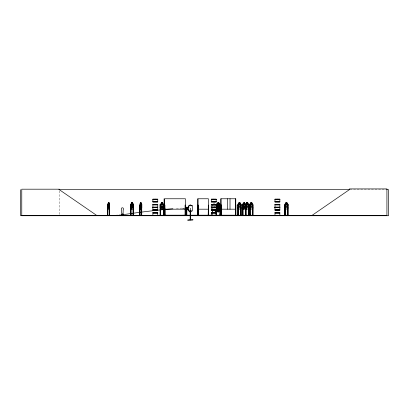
<?xml version="1.0" encoding="UTF-8"?>
<svg xmlns="http://www.w3.org/2000/svg" width="409" height="409" viewBox="0 0 409 409"><rect width="100%" height="100%" fill="white"/><g stroke="black" fill="none" stroke-linecap="round" stroke-linejoin="round"><path stroke-width="0.31" stroke-dasharray="2.04 1.53" d="M350.007 189.679L386.024 189.679M212.159 205.528L215.379 205.528M182.521 208.339L185.236 208.339M182.521 208.564L184.694 208.564M215.037 209.035L212.491 209.035L212.169 207.757M212.225 207.752L212.547 208.989M215.405 204.311L215.379 207.757M215.446 210.001L215.446 211.842M215.446 212.455L215.446 214.296M215.344 204.331L215.374 206.642M215.374 208.774L215.374 210.615M215.374 211.228L215.374 213.069M215.149 210.001L215.149 211.842M215.149 212.455L215.149 214.296M215.078 210.001L215.078 211.842M215.078 212.455L215.078 214.296M214.807 205.528L214.807 206.724M214.275 202.619L214.275 203.477M214.275 205.528L214.275 206.724M214.096 202.833L214.096 203.263L213.452 203.263L213.452 202.833M213.273 205.528L213.273 206.724M212.736 205.528L212.736 206.724M212.532 208.774L212.532 210.615M212.532 211.228L212.532 213.069M212.532 213.682L212.532 215.523M212.46 210.001L212.46 211.842M212.46 212.455L212.46 214.296M212.225 204.336L212.225 206.611L212.189 205.466M212.24 210.001L212.24 211.842M212.24 212.455L212.24 214.296M190.507 208.074L190.507 209.935M190.185 208.074L190.185 209.935M181.979 208.109L181.11 208.109A726.742 675.924 -26.1 0 0 175.834 208.524M59.315 190.942L59.315 214.889"/><path stroke-width="0.61" d="M186.238 208.841L186.238 208.186M162.194 215.512L166.898 215.512M195.952 215.323L199.94 215.466M186.121 208.314L186.105 207.148L185.834 207.148L185.834 209.812L186.105 209.812L186.131 208.897M122.746 214.163L122.812 214.449M122.741 214.449L122.879 214.316M122.337 214.296L122.511 214.449M211.295 207.317L216.182 207.317L211.254 207.271L211.3 204.909L216.177 204.909M211.289 215.512L211.305 213.104L216.177 213.104M107.94 203.861L107.894 209.035L109.418 209.035L109.632 204.311L109.367 203.902M109.418 209.035L109.612 207.752M105.895 215.487L111.253 215.487M109.295 215.487L109.285 208.774M138.027 215.487L143.401 215.487M141.412 215.487L141.437 208.161M197.828 215.512L197.838 198.764M197.93 215.487L197.961 198.764L208.386 198.764L208.365 215.523M131.018 209.035L133.211 209.035L133.528 204.311L133.201 203.861L131.028 203.861M133.211 209.035L133.528 207.757M245.303 208.989L245.651 207.752L245.988 209.035L248.483 209.035L248.846 207.757M248.432 208.989L248.784 207.752M252.936 207.757L252.547 209.035L250.057 209.035L249.725 207.757L250.078 209.035M187.01 209.168L187.895 209.168L187.895 208.897L186.105 209.812L186.105 207.148L185.236 209.168L185.834 207.148L186.202 208.754L185.236 208.748L185.236 208.155L186.202 208.155M222.399 215.487L219.413 215.492M239.035 215.487L234.275 215.487M163.503 208.989L163.932 207.752M163.973 207.757L163.534 209.035L160.522 209.035L160.129 207.757L160.17 204.336L160.538 203.861L163.523 203.861L163.973 204.311L163.968 215.523M216.335 206.709L216.78 205.436L219.786 205.436L220.185 206.709L219.756 205.476L216.806 205.476M219.715 208.989L220.139 207.752L219.745 209.035L216.734 209.035L216.335 207.757M248.478 215.492L248.519 205.098L248.887 205.098L248.876 215.523M152.874 207.215L152.879 204.909L157.751 204.909L157.751 207.215L152.828 207.281L157.756 207.343L152.874 207.317M152.874 215.415L152.874 213.104L157.751 213.104L157.751 215.415L152.864 215.512M211.254 207.256L216.182 207.22M211.254 215.456L216.182 215.42M160.062 215.323L160.129 204.321M164.352 215.497L164.341 215.195L235.65 215.195M164.525 215.487L164.587 198.764L185.435 198.764L185.466 215.523M216.284 215.323L211.305 215.354M185.236 209.168L186.105 207.148M107.725 215.523L107.95 203.902M139.852 215.523L140.067 203.861M140.077 208.989L140.077 203.902M217.66 211.847L218.861 211.847L218.861 210.563L219.5 210.134L219.5 207.741L218.861 206.719L218.861 204.331L217.66 204.331L217.66 206.724L217.021 207.741L217.021 210.134L217.66 210.563L217.619 211.888L218.902 211.888L218.902 210.604L219.776 210.604L220.185 210.149L220.185 204.311L219.73 203.861L216.744 203.861L216.335 204.321L216.315 215.523M218.902 203.861L218.902 202.578L217.619 202.578L217.66 203.902L217.021 204.331L217.021 206.724L217.66 207.752L217.66 210.134L218.861 210.134L218.861 207.741L219.5 206.724L219.5 204.331L218.861 203.902L218.856 202.619M130.686 215.523L130.732 204.321L131.059 203.861M238.273 203.902L237.961 204.336L237.987 215.523M285.231 203.902L284.92 204.336L284.874 215.523M246.013 208.989L245.697 207.752L245.328 209.035L242.874 209.035L242.547 204.321L242.905 203.861L245.344 203.861L245.712 204.311L245.768 215.523L245.875 215.139M242.624 215.523L242.573 204.321L242.92 203.902M108.37 202.578L108.073 206.724L108.39 207.752L108.978 207.752L109.295 206.724L108.942 202.619M245.63 215.523L245.686 204.311L245.973 203.861L248.473 203.861L248.846 204.311L248.81 215.523M245.303 203.902L245.651 204.331L245.998 203.861M249.787 204.336L250.103 203.902M122.945 214.669L123.615 214.669L123.743 215.512L116.514 215.512L116.637 215.211L120.773 215.349M118.446 215.512L117.991 215.415M121.923 214.669L121.841 215.512M122.383 215.512L122.168 215.512M123.411 215.512L123.196 215.512M216.376 204.336L216.765 203.902M220.144 210.134L219.756 210.563L216.806 210.563L216.381 210.134M186.105 209.812L186.703 209.203M131.713 202.619L131.713 203.902L131.253 204.331L131.253 206.724L131.713 207.752L132.572 207.752L133.037 206.724L133.037 204.331L132.572 203.902L132.577 202.578L131.657 202.578M187.378 209.331L185.834 209.812L186.565 209.168L186.565 215.466M285.932 203.902L285.416 204.331L285.416 206.724L285.932 207.752L286.898 207.752L287.42 206.724L287.42 204.331L286.898 203.902M243.631 203.902L243.11 204.331L243.11 206.724L243.631 207.752L244.608 207.752L245.129 206.724L245.129 204.331L244.608 203.902M188.564 206.657L186.683 208.028L187.061 208.554L188.963 207.169M311.832 215.523L349.378 189.679L349.378 188.917L386.919 188.917L386.919 215.523L20.45 215.523L20.45 189.679M161.453 203.902L160.809 204.331L160.809 206.724L161.453 207.752L162.649 207.752L163.288 206.724L163.288 204.331L162.649 203.902M129.244 215.492L132 215.523M123.508 215.523L116.652 215.425M185.834 209.812L187.895 208.897L187 208.897M216.1 215.497L216.31 205.098L216.668 205.098L216.688 215.497M274.971 207.215L274.971 204.909L279.848 204.909L279.848 207.215L274.925 207.281L279.853 207.343L274.966 207.317M274.971 215.415L274.976 213.104L279.848 213.104L279.848 215.415L274.96 215.512M186.151 208.304L186.775 208.104M58.835 189.679L349.572 189.679M386.633 189.679L388.55 189.679L388.55 215.737L21.769 215.737L21.769 189.188L59.315 189.188L59.315 189.679L96.856 215.523M152.874 199.147L157.756 199.147M211.295 199.147L216.182 199.147M274.966 199.147L279.853 199.147M155.057 199.255L155.568 199.255M213.483 199.255L213.994 199.255M277.154 199.255L277.665 199.255M152.879 199.382L157.746 199.382M211.305 199.382L216.172 199.382M274.976 199.382L279.843 199.382M157.751 201.55L152.874 201.55L152.874 199.239L157.756 199.234L157.746 201.55M152.843 201.719L157.787 201.719M211.269 201.719L216.213 201.719M274.94 201.719L279.884 201.719M152.843 201.867L157.787 201.867M211.269 201.867L216.213 201.867M274.94 201.867L279.884 201.867M152.874 202.031L157.751 202.031M211.3 202.031L216.177 202.031M274.971 202.031L279.848 202.031M109.004 202.578L108.334 202.578L108.354 203.902M244.664 202.578L243.595 202.578L243.631 209.035M246.699 202.578L247.782 202.578L247.782 203.861M286.96 203.861L286.96 202.578L285.896 202.578L285.922 203.861M108.876 202.833L108.497 202.833L108.497 203.263L108.876 203.263M107.904 203.861L109.413 203.861M140.031 203.861L141.565 203.861L141.79 204.311L141.79 207.757L141.534 209.035L140.026 209.035M241.039 215.523L241.039 204.311L240.676 203.861L238.232 203.861L237.905 204.321L237.931 215.523M287.629 203.861L285.191 203.861L284.858 204.321L284.945 215.523M130.732 204.321L130.793 207.752M133.498 204.311L133.17 203.861M141.524 203.861L141.79 204.311M161.453 204.331L162.649 204.331M240.65 203.861L241.039 204.311M243.631 204.331L244.608 204.331M287.593 203.902L287.997 204.311L287.997 215.523M152.874 204.423L157.751 204.423M211.3 204.423L216.177 204.423M274.971 204.423L279.848 204.423M152.843 204.592L157.787 204.592M211.269 204.592L216.213 204.592M274.94 204.592L279.884 204.592M152.843 204.74L157.787 204.74M211.269 204.74L216.213 204.74M274.94 204.74L279.884 204.74M109.285 205.098L109.576 205.098M133.467 205.098L133.119 205.098L133.089 215.523M141.437 205.098L141.729 205.098M160.139 205.098L160.497 205.098L160.456 215.523M163.968 205.098L163.615 205.098L163.574 215.523M164.474 205.098L164.945 205.098L164.985 215.523L165.031 215.139L164.551 215.139M185.435 205.098L185.083 205.098L185.042 215.523M197.838 205.098L198.135 205.098L198.094 215.523M208.386 205.098L208.186 215.523L208.227 215.139L208.518 215.512M220.139 205.098L219.786 205.098L219.745 215.523M220.824 205.098L221.376 205.098L221.407 215.523M235.318 205.098L235.865 205.098L235.865 215.523M237.91 205.098L238.273 205.098L238.227 215.523M241.085 205.098L240.722 205.098L240.686 215.523M242.578 205.098L242.946 205.098L242.977 215.523M249.73 205.098L250.098 205.098L250.155 215.497M284.869 205.098L285.231 205.098L285.185 215.523M288.043 205.098L287.675 205.098L287.645 215.523M161.453 206.724L162.649 206.724M217.66 206.724L218.861 206.719M243.631 206.724L244.608 206.724M152.879 207.153L157.746 207.153M211.305 207.153L216.172 207.153M274.976 207.153L279.843 207.153M216.182 207.44L211.295 207.44L211.305 209.745L216.177 209.745M152.879 207.583L157.746 207.583M211.305 207.583L216.172 207.583M274.976 207.583L279.843 207.583M107.7 207.757L107.935 209.035M130.732 207.757L131.049 209.035M139.868 207.757L140.062 209.035M217.66 207.752L218.861 207.741M237.905 207.757L238.248 209.035L240.686 209.035L241.013 207.757M287.972 207.757L287.619 209.035L285.18 209.035L284.858 207.757L285.206 209.035M186.131 207.976L187 207.976M185.804 208.518L186.238 208.518M164.648 209.035L165.001 209.035M164.587 209.188L185.435 209.188M197.961 209.188L208.386 209.188M220.824 209.188L235.773 209.188M157.751 209.745L152.874 209.745L152.874 207.44L157.756 207.429L157.746 209.745M152.843 209.914L157.787 209.914M211.269 209.914L216.213 209.914M274.94 209.914L279.884 209.914M152.843 210.062L157.787 210.062M211.269 210.062L216.213 210.062M274.94 210.062L279.884 210.062M152.874 210.231L157.751 210.231M211.3 210.231L216.177 210.231M274.971 210.231L279.848 210.231M217.619 210.604L216.79 210.604L216.335 210.154M152.874 212.624L157.751 212.624M211.3 212.624L216.177 212.624M274.971 212.624L279.848 212.624M152.843 212.792L157.787 212.792M211.269 212.792L216.213 212.792M274.94 212.792L279.884 212.792M152.843 212.941L157.787 212.941M211.269 212.941L216.213 212.941M274.94 212.941L279.884 212.941M121.826 215.016L121.591 209.996A1.304 1.13 -90 0 1 121.591 208.15A1.304 1.13 -90 0 1 123.186 208.15A1.304 1.13 -90 0 1 123.186 209.996L122.991 215.016M107.541 215.139L107.899 215.139M109.249 215.139L109.607 215.139M119.223 215.103L120.093 215.103M130.589 215.139L131.003 215.139M133.083 215.139L133.498 215.139L133.498 215.523M139.668 215.139L140.026 215.139M141.407 215.139L141.765 215.139M160.098 215.139L160.538 215.139L160.532 215.523M163.574 215.139L164.254 215.139L164.198 215.492M185.042 215.139L185.476 215.139L185.502 215.487M198.155 215.139L197.798 215.139L197.818 215.523M216.269 215.139L216.709 215.139M219.745 215.139L220.257 215.487M220.788 215.139L221.412 215.139M235.901 215.139L235.282 215.139L235.287 215.523M237.874 215.139L238.309 215.139L238.309 215.523M240.686 215.139L241.121 215.139L241.121 215.523M242.982 215.139L242.542 215.139L242.547 215.523M245.364 215.139L246.044 215.139M248.483 215.139L248.923 215.139M250.134 215.139L249.694 215.139L249.7 215.523M252.573 215.139L253.013 215.139M284.833 215.139L285.267 215.139L285.267 215.523M287.639 215.139L288.079 215.139L288.074 215.523M107.766 215.252L109.382 215.252M130.906 215.252L133.186 215.252M139.898 215.252L141.534 215.252M160.532 215.252L163.574 215.252M238.227 215.252L240.768 215.252M242.9 215.252L245.446 215.252M245.967 215.252L248.56 215.252M250.057 215.252L252.65 215.252M285.185 215.252L287.726 215.252M134.822 215.308L132.127 215.492M152.879 215.354L157.746 215.354M170.665 215.303L171.974 215.523M172.158 215.303L173.39 215.523M173.651 215.303L174.95 215.523M175.241 215.303L176.351 215.303M178.068 215.303L179.449 215.303M243.723 215.303L239.93 215.523M247.788 215.523L250.835 215.303M251.878 215.523L254.096 215.487M274.976 215.354L279.843 215.354M283.703 215.323L286.024 215.303M286.888 215.523L289.229 215.492M190.154 219.214L190.538 219.214M186.156 208.723L186.775 208.922M220.354 215.512L220.139 204.331L219.715 203.902M164.219 215.492L164.219 205.098L164.055 215.487M118.339 215.425L117.884 215.523A726.742 675.924 -26.1 0 1 121.994 214.863M250.006 215.487L250.027 205.098M246.929 215.487L244.551 215.523M188.968 209.853L187.02 208.442L186.637 208.968L189.479 211.167A0.869 0.869 0 0 0 190.476 212.113A0.869 0.869 0 0 0 191.136 210.901M140.016 215.487L139.996 205.098L139.699 205.098L139.704 215.523M107.853 215.487L107.864 205.098L107.572 205.098L107.557 215.523M252.522 203.902L252.88 204.331M248.432 203.902L248.784 204.331M287.609 203.861L287.997 204.311M109.372 203.861L109.597 215.523M216.376 207.752L216.765 208.989M160.17 207.752L160.553 208.989M242.583 207.752L242.895 209.035M189.505 205.972L189.479 205.86A0.869 0.869 0 0 1 190.364 204.899A0.869 0.869 0 0 1 191.197 205.906M287.972 204.311L287.962 215.523M287.813 215.139L287.813 215.523M287.757 205.098L287.726 215.523M286.934 202.578L286.924 203.902M285.932 202.619L285.957 203.902M285.15 205.098L285.15 215.523M284.991 215.139L285.001 215.523M252.956 215.523L252.977 205.098L252.609 205.098L252.578 215.523M252.859 215.139L252.844 215.523L252.936 204.311L252.537 203.861L250.068 203.861L249.725 204.321L249.756 215.523M252.731 215.139L252.742 215.523M252.685 205.098L252.65 215.523M251.852 203.861L251.878 202.578L250.789 202.578L250.814 203.861M251.842 202.619L251.816 203.902L252.348 204.331L252.348 206.724L251.816 207.752L250.824 207.752L250.293 206.724L250.293 204.331L250.824 203.902L250.85 202.619M249.971 215.139L249.971 215.523M249.807 205.098L249.807 215.523M248.764 215.139L248.754 215.523M248.652 215.139L248.641 215.523M248.595 205.098L248.56 215.523M247.747 202.619L247.726 203.902L248.258 204.331L248.258 206.724L247.726 207.752L246.734 207.752L246.203 206.724L246.203 204.331L246.734 203.902L246.734 202.619M246.724 202.578L246.699 203.861M246.044 215.523L246.008 205.098L245.4 205.098L245.369 215.523M245.932 205.098L245.891 215.523M245.61 215.139L245.61 215.523M245.482 205.098L245.482 215.523M244.638 202.578L244.608 209.035M242.864 205.098L242.864 215.523M242.808 215.139L242.808 215.523M242.66 205.098L242.716 215.523M241.013 204.311L241.003 215.523M240.855 215.139L240.855 215.523L240.799 205.098M240.001 203.861L240.001 202.578L238.938 202.578L238.974 203.902L238.457 204.331L238.457 206.724L238.974 207.752L239.945 207.752L240.461 206.724L240.461 204.331L239.945 203.902L239.976 202.578M238.999 202.619L238.999 203.902M238.196 205.098L238.15 215.523M238.048 215.139L238.048 215.523M235.661 208.861L235.727 215.523L235.773 198.764L220.824 198.764L220.824 215.523M235.615 205.098L235.584 215.523M235.564 198.764L235.564 204.894M235.518 205.098L235.492 215.523L235.415 208.861M235.318 208.861L235.385 215.523M230.016 198.764L230.016 209.188M227.486 198.764L227.486 209.188M221.279 205.098L221.31 215.523M221.182 215.139L221.197 215.523M221.126 205.098L221.1 215.523M221.029 198.764L221.07 215.523M220.921 205.098L220.921 215.523M220.834 215.139L220.891 215.523M220.507 215.195L220.507 215.523M219.822 215.139L219.827 215.523M216.627 215.139L216.627 215.523M215.119 215.252L215.042 215.523M212.568 215.252L212.568 215.523M212.496 215.252L212.496 215.523M208.59 215.195L208.59 215.523M207.895 215.195L207.895 215.523M198.053 205.098L198.053 215.523M190.507 210.558L190.538 219.863M190.185 210.558L190.154 219.863M186.836 209.168L186.836 215.466M186.294 209.797L186.294 215.466M184.868 215.195L184.868 215.523M183.529 215.195L183.529 215.523M182.992 215.195L182.992 215.523M180.476 215.523L179.561 215.523M177.813 215.523L176.591 215.523M170.374 215.523L168.871 215.523M165.103 215.195L165.103 215.523M164.863 208.774L164.863 215.523M164.827 208.774L164.822 215.523M164.679 215.139L164.679 215.523M164.643 208.774L164.648 215.523M164.081 198.764L164.081 215.523M163.656 215.139L163.656 215.523M162.649 209.035L162.69 202.578L161.407 202.578L161.407 203.861M161.453 202.619L161.453 209.035M160.185 215.139L160.18 215.523M141.754 204.311L141.749 215.523M141.611 208.774L141.611 215.523M141.555 205.098L141.534 215.523M140.507 202.578L140.205 206.724L140.527 207.752L141.125 207.752L141.448 206.724L141.146 202.578L140.471 202.578L140.471 203.861M139.898 215.139L139.898 215.523M133.467 204.331L133.467 215.523M133.37 205.098L133.329 215.523M133.268 215.139L133.257 215.523M133.211 205.098L133.186 215.523M132.547 202.619L132.547 203.902M131.683 202.578L131.688 203.902M130.998 215.523L130.972 205.098L130.624 205.098L130.594 215.523M130.875 205.098L130.906 215.523M130.819 215.139L130.834 215.523M123.487 214.669L123.487 215.211L121.519 215.211L121.519 214.669M123.027 215.211L123.027 214.071L122.465 214.071L122.465 215.211M122.981 214.071L122.945 215.211M122.511 214.071L122.511 215.211M122.056 215.211L122.056 214.669L121.386 214.669L121.386 215.349M109.479 215.139L109.479 215.523M109.459 205.098L109.382 215.523M108.963 202.578L108.978 203.902M107.766 215.139L107.833 215.523M107.669 215.139L107.669 215.523M123.16 214.684A726.742 675.924 -26.1 0 1 152.976 210.737M157.664 210.226A726.742 675.924 -26.1 0 1 163.523 209.628M165.282 209.459A726.742 675.924 -26.1 0 1 172.905 208.769M217.153 207.148L218.002 208.667C216.264 210.42 217.792 210.809 218.278 208.963C218.713 210.911 220.226 210.144 218.529 208.677C220.257 207.123 218.774 206.335 218.258 208.391L217.552 207.153L217.153 207.148M216.182 199.234L211.295 199.229L211.305 201.55L216.177 201.55L216.177 199.239M279.853 199.229L274.966 199.239L274.976 201.55L279.848 201.55L279.848 199.239M132.419 202.833L131.867 202.833L131.867 203.263L132.419 203.263L132.419 202.833M141.018 202.833L140.635 202.833L140.635 203.263L141.018 203.263L141.018 202.833M162.434 202.833L161.667 202.833L161.667 203.263L162.434 203.263L162.434 202.833M218.646 202.833L217.874 202.833L217.874 203.263L218.646 203.263L218.646 202.833M239.771 202.833L239.147 202.833L239.147 203.263L239.771 203.263L239.771 202.833M244.434 202.833L243.805 202.833L243.805 203.263L244.434 203.263L244.434 202.833M247.547 202.833L246.913 202.833L246.913 203.263L247.547 203.263L247.547 202.833M251.637 202.833L251.003 202.833L251.003 203.263L251.637 203.263L251.637 202.833M286.729 202.833L286.106 202.833L286.106 203.263L286.729 203.263L286.729 202.833M108.978 204.331L108.39 204.331L108.39 206.724L108.978 206.724L108.978 204.331M132.572 204.331L131.713 204.331L131.713 206.724L132.572 206.724L132.572 204.331M141.125 204.331L140.527 204.331L140.527 206.724L141.125 206.724L141.125 204.331M239.945 204.331L238.974 204.331L238.974 206.724L239.945 206.724L239.945 204.331M247.726 204.331L246.734 204.331L246.734 206.724L247.726 206.724L247.726 204.331M251.816 204.331L250.824 204.331L250.824 206.724L251.816 206.724L251.816 204.331M286.898 204.331L285.932 204.331L285.932 206.724L286.898 206.724L286.898 204.331M192.302 205.747L188.391 205.747L188.391 210.962L192.302 210.962L192.302 205.747M279.853 207.429L274.966 207.429L274.976 209.745L279.848 209.745L279.848 207.44M218.646 211.202L217.874 211.202L217.874 211.632L218.646 211.632L218.646 211.202M192.951 219.863L187.741 220.083L192.951 219.863M186.034 209.055A0.762 0.762 0 0 0 187.302 208.702A0.762 0.762 0 0 0 186.361 207.782A0.762 0.762 0 0 0 186.034 209.055"/></g></svg>
